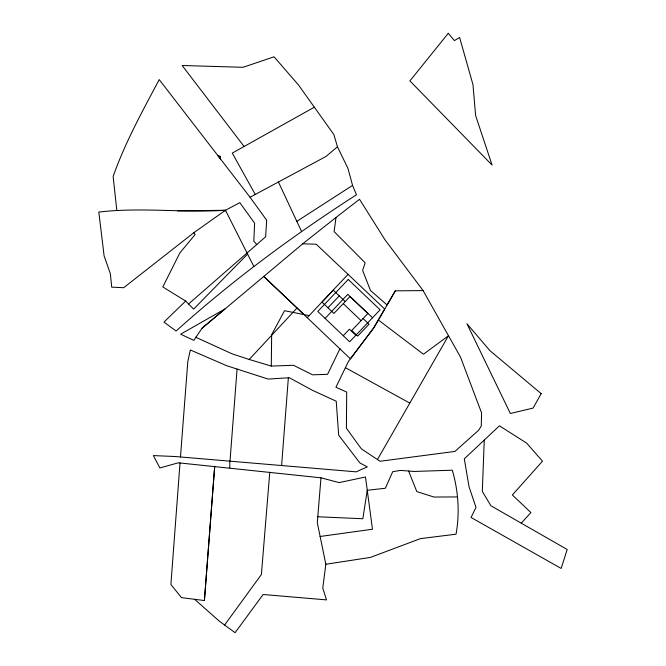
<?xml version="1.0" encoding="UTF-8"?>
<svg xmlns="http://www.w3.org/2000/svg" width="666" height="666" viewBox="0 0 666 666"><rect width="100%" height="100%" fill="white"/><g stroke="black" fill="none" stroke-linecap="round" stroke-linejoin="round"><path stroke-width="1" d="M339.926 348.817L327.564 374.334L312.52 374.816L293.548 365.301L271.312 366.067L271.645 334.773L284.524 310.697L309.182 315.609M484.249 440.143L482.309 491.433L490.9 505.76L567.182 549.483L561.155 568.448L471.037 517.457L475.99 507.425L469.031 486.696L464.302 458.824L499.45 425.815L526.681 443.131L542.482 461.197L512.362 494.988L530.935 512.579L521.237 523.151M180.469 456.993L187.812 361.58L190.334 349.958L226.848 365.776L268.115 379.062L289.369 377.747L312.229 390.201L336.222 401.215L338.686 435.231L359.89 462.928L367.282 466.883L356.16 471.853L175.208 456.526L153.363 455.586L159.89 467.948L178.338 462.803L320.97 477.813L317.307 522.71L325.84 564.26L322.76 588.12L326.531 599.891L263.128 594.497L235.081 632.7L219.031 620.945L194.655 599.308M180.02 462.97L170.896 584.498L181.452 597.627L204.412 600.541L214.693 466.292L204.412 600.541M229.986 461.305L237.079 369.056M281.601 465.634L288.361 377.805M269.788 472.211L261.388 574.508L224.609 625.033M423.093 290.584L385.131 239.993L359.532 199.3L335.997 217.466L334.107 231.585L365.159 262.804L362.629 270.413L370.471 290.476L387.071 304.961L395.313 290.842L423.093 290.584L460.539 357.167L481.593 412.953L481.268 425.957L478.654 430.244L454.92 451.431L380.011 461.263L361.372 448.859L346.403 428.213L346.703 392.074L335.93 387.262L348.418 361.455L374.142 327.347L395.313 290.842M377.439 459.557L448.418 335.806L423.451 354.229L378.313 319.98M202.148 328.113L193.823 340.368L180.628 334.19L225.158 308.833L202.148 328.113L302.73 243.798L335.997 217.466M195.679 337.237L232.159 353.862L249.209 359.474L297.044 307.983L263.744 276.465L303.946 314.56M307.201 317.682L348.052 274.35M325.1 318.415L347.769 294.364L372.51 317.782M327.955 307.784L339.285 295.895M343.231 335.689L349.4 329.204L355.819 335.314M247.585 254.079L193.631 309.124L185.689 301.057L162.82 286.954L179.803 253.022L195.146 234.49L193.781 232.742L123.66 287.712L111.721 287.146L110.356 273.718L104.104 255.886L98.818 212.071C140.801 207.043 183.275 213.045 225.458 210.273L239.818 202.664L254.62 223.177L253.829 241.225L256.818 244.605M185.689 301.057L163.986 322.061L176.074 331.035C232.184 280.528 292.982 235.564 356.468 194.78L352.564 185.406L347.968 168.431L337.462 146.836L333.882 134.574L298.443 84.923L274.059 56.81L243.057 67.299L182.143 65.493L244.106 146.495M188.553 303.971L265.667 236.771L266.658 220.188L249.991 197.186L159.216 79.604C142.407 111.205 125.075 142.632 113.128 176.498L116.783 210.015M337.462 146.836L325.824 156.56L250.041 197.253M193.781 232.742L225.458 210.273L253.821 266.4M296.82 221.328L352.564 185.406M314.335 107.201L232.276 153.105L255.278 194.48M325.624 564.293L370.388 557.417L420.479 538.619L456.035 534.199C459.881 512.987 458.375 490.875 452.289 470.204L414.002 471.453L400.549 470.404L392.707 471.695L385.364 488.245L367.249 490.284L362.845 518.747L317.749 516.766M320.063 536.488L372.469 529.237L365.484 477.006L339.152 482.6L320.97 477.813M225.458 210.273L177.589 210.856M457.176 496.928L433.982 497.044L416.824 491.591L408.599 471.028M224.8 210.739L225.691 210.739M302.73 243.798L316.208 244.206L384.698 309.041L373.393 328.38L350.416 358.841L297.044 307.983M249.209 359.474L271.303 366.067M345.404 367.69L409.823 403.096M345.229 301.556L333.333 290.226L322.011 302.123L333.907 313.453L350.033 296.512L367.873 313.503L351.748 330.436L357.692 336.105L369.014 324.209L363.07 318.548M343.24 303.646L361.08 320.637M278.438 182.034L301.556 231.452M229.795 461.288L229.803 467.832M541.192 393.639L533.091 408.083L510.356 413.486L466.908 323.693L489.935 350.666L541.192 393.639M448.285 33.3L409.898 80.911L492.082 165.068L475.616 115.559L472.96 84.574L459.59 37.462L454.395 40.618L448.285 33.3M348.251 279.47L317.79 311.455L349.65 341.791L380.111 309.807L348.251 279.47M220.18 156.335L217.765 155.444L220.588 159.099L220.18 156.335"/></g></svg>
